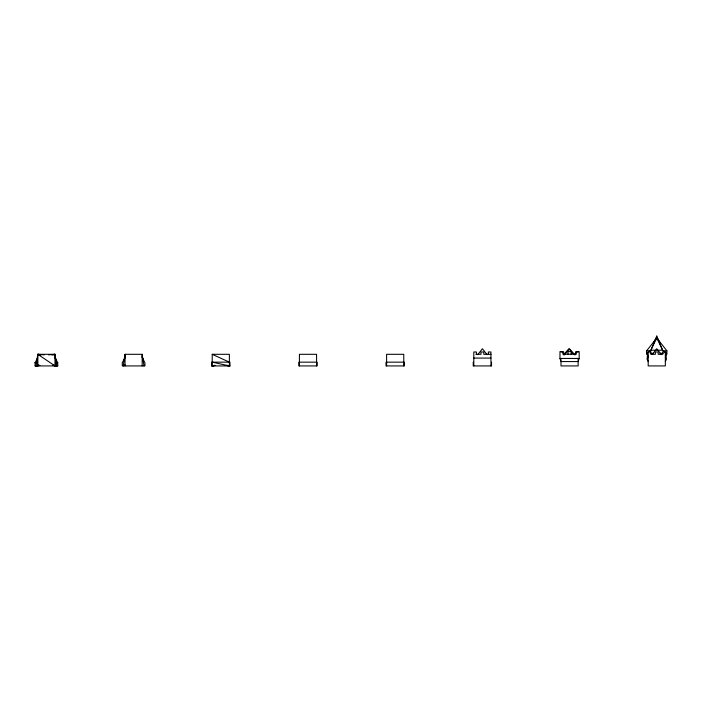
<?xml version="1.0" encoding="UTF-8"?>
<svg xmlns="http://www.w3.org/2000/svg" width="702" height="702" viewBox="0 0 702 702"><rect width="100%" height="100%" fill="white"/><g stroke="black" fill="none" stroke-linecap="round" stroke-linejoin="round"><path stroke-width="1.05" d="M37.224 359.828L37.539 357.792M124.421 359.828L125.035 355.756M56.792 365.926L54.993 354.308L37.847 354.308L36.039 365.926L37.847 364.821M143.989 365.926L142.181 354.308L125.035 354.308L123.236 365.926L125.044 364.821M647.498 355.238L647.077 359.248L648.192 361.574M37.197 359.459L37.627 357.572M124.394 359.459L125.035 356.634M665.338 356.976L666.54 353.325L662.627 350.219L656.765 337.811L650.903 350.219L646.99 353.325L648.192 356.976M579.176 358.45L578.15 361.574L560.995 361.574L559.968 358.45L559.968 351.614L562.89 351.614L562.89 354.22L576.254 354.22L576.254 351.614L579.176 351.614L579.176 358.45L559.968 358.45M656.765 336.074L650.903 350.219L662.627 350.219L656.765 336.074L656.765 339.75M665.338 361.574L666.452 359.248L665.812 354.247M54.993 357.502L57.739 362.732L57.739 365.926L35.1 365.926L35.1 362.732L37.39 358.371M124.579 358.371L122.288 362.732L122.288 365.926L144.928 365.926L144.928 362.732L142.181 357.502M653.527 342.822L656.765 337.153L660.538 343.769M477.746 354.65L482.379 348.745L487.021 354.65M652.123 354.65L656.765 348.745L661.407 354.65M646.63 354.308L646.63 350.816L656.089 338.882M563.504 354.817L568.857 348.745L573.534 354.062M564.232 354.975L569.576 348.894L574.912 354.975M36.557 365.926L38.61 365.251M52.975 354.958L54.993 354.308L54.993 365.926L37.847 354.308L37.847 365.926M36.96 365.926L38.952 365.286M37.259 363.039L35.1 362.732L37.197 362.179M213.101 365.926L215.154 365.426M214.25 365.488L212.232 365.926L212.232 354.308L229.378 354.308L229.378 365.926L212.232 362.153M211.644 365.926L229.958 365.926L229.958 362.153L211.644 362.153L211.644 365.926L214.698 365.303M51.781 354.905L54.993 354.308L48.561 354.852M36.662 365.926L39.909 365.444M35.1 365.926L39.409 365.321M646.63 350.816L650.894 350.816M662.635 350.816L666.9 350.816L666.9 354.308M560.995 351.983L563.609 351.983L563.609 354.308L565.435 354.308M578.15 351.983L575.535 351.983L575.535 354.308L573.709 354.308M650.245 353.325L653.509 353.325M660.02 353.325L663.285 353.325M475.947 354.308L480.975 354.308L480.975 351.983L483.783 351.983L483.783 354.308L490.952 354.308M473.806 358.081L490.952 358.081M299.421 362.153L316.567 362.153M386.609 362.153L403.764 362.153M35.1 362.732L37.259 362.732M55.581 362.732L57.739 362.732M39.865 354.958L37.847 354.308L44.279 354.852M53.422 365.321L57.739 365.926M52.922 365.444L56.178 365.926M37.847 354.308L41.058 354.905M226.904 365.303L229.958 365.926M226.448 365.426L228.51 365.926M53.887 365.286L55.879 365.926M212.232 354.308L229.378 362.153M657.441 338.882L666.9 350.816M142.181 356.634L143.041 360.407M55.204 357.572L55.633 359.459M55.853 363.899L56.283 365.926M142.181 355.756L142.954 360.846M55.151 356.774L55.458 358.81M578.15 359.064L578.15 365.926L560.995 365.926L560.995 359.494M571.147 354.22L571.147 351.614L567.997 351.614L567.997 354.22M491.54 362.153L491.54 365.926L473.227 365.926L473.227 362.153M490.952 365.926L490.952 351.983L488.346 351.983L488.346 354.308M476.421 354.308L476.421 351.983L473.806 351.983L473.806 365.926M404.343 362.153L404.343 365.926L386.03 365.926L386.03 362.153M403.764 365.926L403.764 354.308L386.609 354.308L386.609 365.926M317.155 362.153L317.155 365.926L298.841 365.926L298.841 362.153M316.567 365.926L316.567 354.308L299.421 354.308L299.421 365.926M142.181 354.308L142.181 365.926M125.035 354.308L125.035 365.926M650.798 351.983L648.192 351.983L648.192 365.926L665.338 365.926L665.338 351.983L662.732 351.983L662.732 354.308L658.169 354.308L658.169 351.983L655.361 351.983L655.361 354.308L650.798 354.308L650.798 351.983"/></g></svg>
